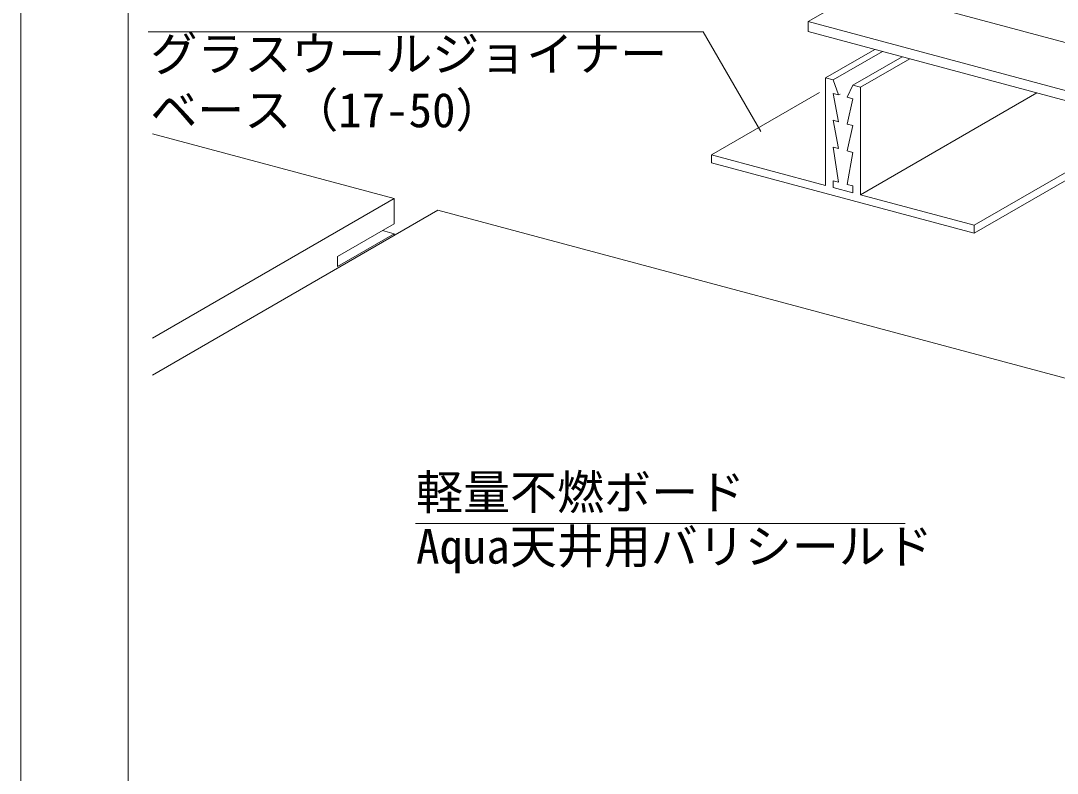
# Model space of a CAD drawing. Units: millimetres on the paper, with parts at other scales. Extents: x -195 to 195, y -135 to 132.
# Drawn here: x -195 to -156.4, y -96.86 to -68.84 of the extents above; entities that cross this region are included whole.
import ezdxf
from ezdxf.enums import TextEntityAlignment as Align

# ---------------------------------------------------------------- set-up
doc = ezdxf.new("R2010")
doc.units = ezdxf.units.MM
for name, color, linetype, lineweight in [('A-2_野縁受け', 3, 'Continuous', 18), ('A-6_文字', 7, 'Continuous', 18), ('A-B_補強金具・金具・その他', 3, 'Continuous', 18), ('A-D_パネル', 4, 'Continuous', 9), ('F-3_野縁', 3, 'Continuous', 18)]:
    doc.layers.add(name, color=color, linetype=linetype, lineweight=lineweight)
doc.styles.add('ＭＳ ゴシック', font='')
doc.styles.get('ＭＳ ゴシック').set_extended_font_data('MS Gothic')

msp = doc.modelspace()

# ---------------------------------------------------------------- linework, layer by layer
at = {"layer": 'A-2_野縁受け'}
for p, q in [((-165.032, -70.968), (-163.193, -69.907)), ((-164.75, -71.044), (-162.911, -69.982)), ((-164.011, -71.242), (-162.172, -70.18)), ((-163.728, -71.318), (-161.889, -70.256)), ((-165.032, -70.968), (-164.75, -71.044)), ((-165.032, -74.968), (-165.032, -70.968)), ((-164.543, -71.599), (-164.75, -71.044)), ((-164.217, -71.687), (-164.011, -71.242)), ((-164.011, -71.242), (-163.728, -71.318)), ((-163.728, -75.318), (-163.728, -71.318)), ((-169.27, -73.833), (-165.255, -71.515)), ((-164.75, -71.544), (-164.543, -71.599)), ((-164.543, -72.599), (-164.75, -71.544)), ((-164.543, -71.599), (-164.489, -71.568)), ((-164.217, -71.687), (-164.011, -71.742)), ((-164.217, -72.687), (-164.011, -71.742)), ((-163.728, -75.318), (-157.157, -71.524)), ((-164.75, -72.544), (-164.543, -72.599)), ((-164.75, -72.544), (-164.543, -73.599)), ((-164.217, -72.687), (-164.011, -72.742)), ((-164.217, -73.687), (-164.011, -72.742)), ((-159.49, -76.453), (-152.919, -72.66)), ((-159.49, -76.753), (-152.564, -72.755)), ((-164.75, -73.544), (-164.543, -73.599)), ((-164.543, -74.849), (-164.75, -73.544)), ((-164.217, -73.687), (-164.011, -73.742)), ((-169.27, -73.833), (-165.032, -74.968)), ((-169.27, -74.133), (-169.27, -73.833)), ((-164.217, -74.937), (-164.011, -73.742)), ((-169.27, -74.133), (-159.49, -76.753)), ((-164.75, -74.794), (-164.543, -74.849)), ((-164.75, -75.044), (-164.75, -74.794)), ((-164.75, -75.044), (-164.011, -75.242)), ((-164.217, -74.937), (-164.011, -74.992)), ((-164.011, -75.242), (-164.011, -74.992)), ((-163.728, -75.318), (-159.49, -76.453)), ((-159.49, -76.753), (-159.49, -76.453))]:
    msp.add_line(p, q, dxfattribs=at)
at = {"layer": 'A-6_文字'}
for p, q in [((-190.254, -69.25), (-169.589, -69.25)), ((-169.589, -69.25), (-167.442, -72.968)), ((-180.303, -87.556), (-162.061, -87.556))]:
    msp.add_line(p, q, dxfattribs=at)
at = {"layer": 'A-B_補強金具・金具・その他'}
for p, q in [((-165.671, -68.868), (-125.973, -79.505)), ((-165.671, -69.243), (-125.973, -79.88))]:
    msp.add_line(p, q, dxfattribs=at)
msp.add_lwpolyline([(-163.56, -67.649), (-165.671, -68.868), (-165.671, -69.243)], dxfattribs=at)
at = {"layer": 'A-D_パネル'}
for p, q in [((-123.862, -78.286), (-163.56, -67.649)), ((-181.089, -75.459), (-190.096, -73.045)), ((-181.089, -75.459), (-190.096, -80.659)), ((-181.089, -76.396), (-181.089, -75.459)), ((-179.464, -75.894), (-190.096, -82.032)), ((-139.766, -86.531), (-179.464, -75.894)), ((-181.089, -76.396), (-183.2, -77.615)), ((-183.2, -77.99), (-181.089, -76.771)), ((-181.089, -76.771), (-181.532, -76.652)), ((-181.089, -76.832), (-181.089, -76.771)), ((-183.2, -77.99), (-183.2, -77.615))]:
    msp.add_line(p, q, dxfattribs=at)
at = {"layer": 'F-3_野縁'}
msp.add_line((-195, 132.5), (-195, -132.5), dxfattribs=at)
msp.add_lwpolyline([(-191, -29.241), (-191, -100.291), (-87.181, -100.291)], dxfattribs=at)

# ---------------------------------------------------------------- texts
at = {"layer": 'A-6_文字', "style": 'ＭＳ ゴシック'}
for s, p in [('グラスウールジョイナー', (-190.173, -71.097)), ('ベース（17-50）', (-190.173, -73.191)), ('軽量不燃ボード', (-180.276, -87.423)), ('Aqua天井用バリシールド', (-180.276, -89.439))]:
    msp.add_text(s, height=1.283, dxfattribs=at).set_placement(p, align=Align.BOTTOM_LEFT)

doc.saveas('drawing.dxf')
